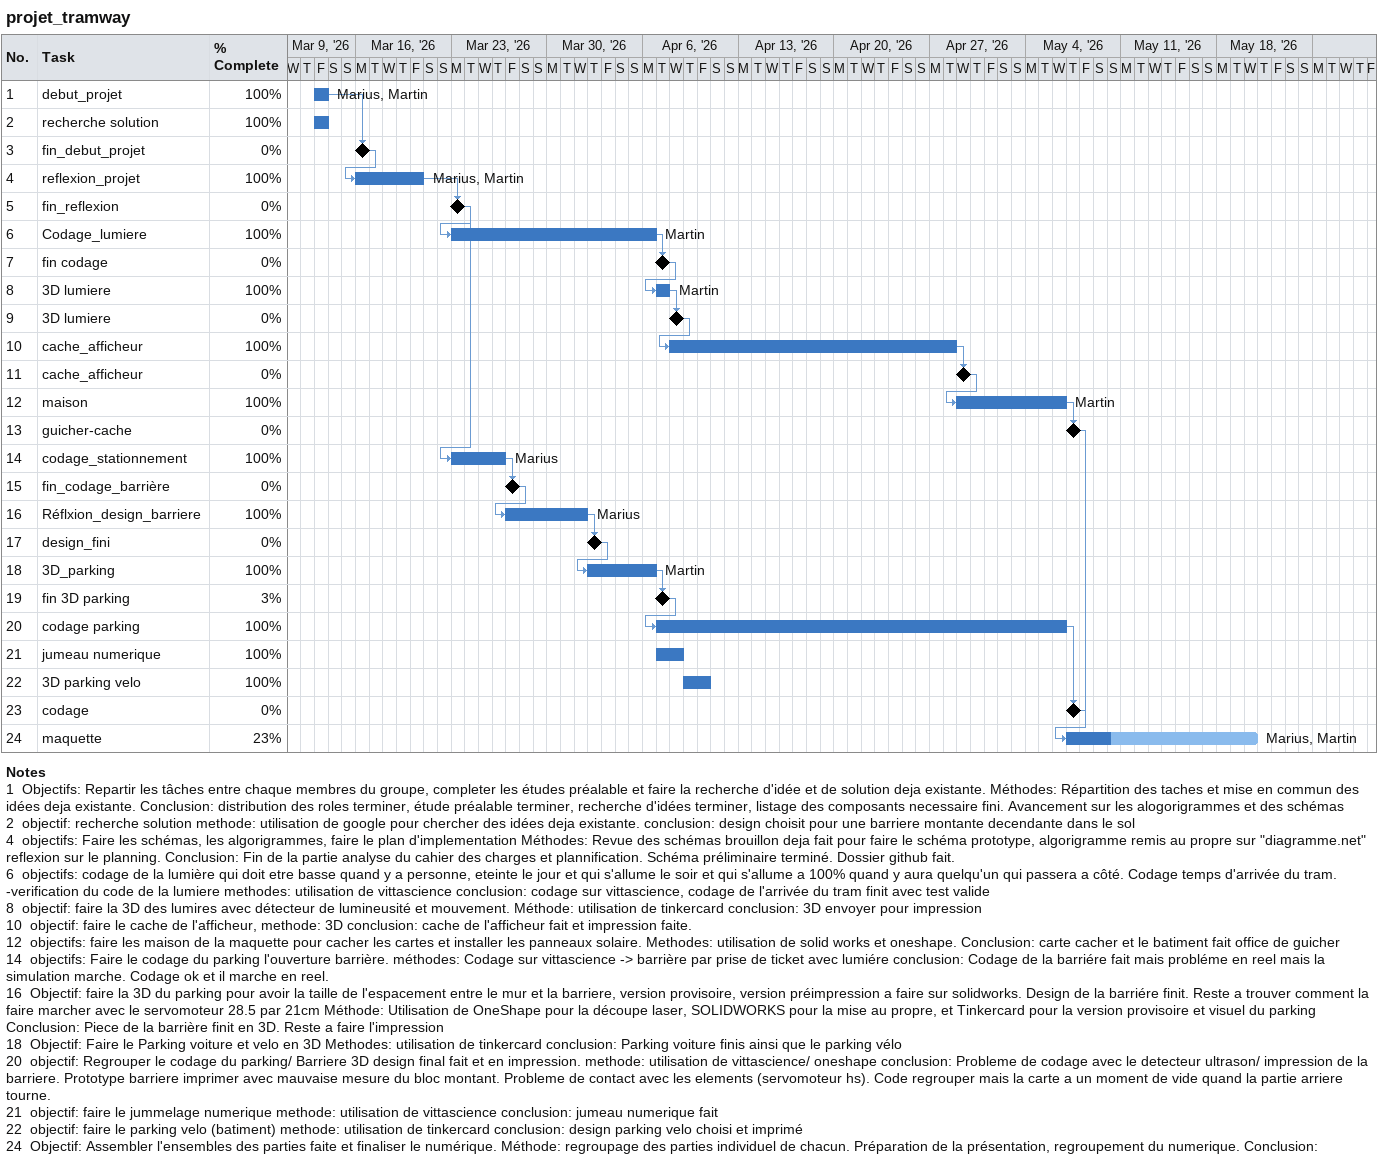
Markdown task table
projet_tramway

| ID | Task | Start | Finish | Predecessors | Resources | % complete |
|---|---|---|---|---|---|---|
| 1 | debut_projet | 2026-03-13 | 2026-03-13 |  | Marius, Martin | 100 |
| 2 | recherche solution | 2026-03-13 | 2026-03-13 |  |  | 100 |
| 3 | fin_debut_projet (milestone) | 2026-03-16 | 2026-03-16 | 1 |  | 0 |
| 4 | reflexion_projet | 2026-03-16 | 2026-03-20 | 3 | Marius, Martin | 100 |
| 5 | fin_reflexion (milestone) | 2026-03-23 | 2026-03-23 | 4 |  | 0 |
| 6 | Codage_lumiere | 2026-03-23 | 2026-04-06 | 5 | Martin | 100 |
| 7 | fin codage (milestone) | 2026-04-07 | 2026-04-07 | 6 |  | 0 |
| 8 | 3D lumiere | 2026-04-07 | 2026-04-07 | 7 | Martin | 100 |
| 9 | 3D lumiere (milestone) | 2026-04-08 | 2026-04-08 | 8 |  | 0 |
| 10 | cache_afficheur | 2026-04-08 | 2026-04-28 | 9 |  | 100 |
| 11 | cache_afficheur (milestone) | 2026-04-29 | 2026-04-29 | 10 |  | 0 |
| 12 | maison | 2026-04-29 | 2026-05-06 | 11 | Martin | 100 |
| 13 | guicher-cache (milestone) | 2026-05-07 | 2026-05-07 | 12 |  | 0 |
| 14 | codage_stationnement | 2026-03-23 | 2026-03-26 | 5 | Marius | 100 |
| 15 | fin_codage_barrière (milestone) | 2026-03-27 | 2026-03-27 | 14 |  | 0 |
| 16 | Réflxion_design_barriere | 2026-03-27 | 2026-04-01 | 15 | Marius | 100 |
| 17 | design_fini (milestone) | 2026-04-02 | 2026-04-02 | 16 |  | 0 |
| 18 | 3D_parking | 2026-04-02 | 2026-04-06 | 17 | Martin | 100 |
| 19 | fin 3D parking (milestone) | 2026-04-07 | 2026-04-07 | 18 |  | 3 |
| 20 | codage parking | 2026-04-07 | 2026-05-06 | 19 |  | 100 |
| 21 | jumeau numerique | 2026-04-07 | 2026-04-08 |  |  | 100 |
| 22 | 3D parking velo | 2026-04-09 | 2026-04-10 |  |  | 100 |
| 23 | codage (milestone) | 2026-05-07 | 2026-05-07 | 20 |  | 0 |
| 24 | maquette | 2026-05-07 | 2026-05-20 | 13, 23 | Marius, Martin | 23 |

Notes
- 1: Objectifs: Repartir les tâches entre chaque membres du groupe, completer les études préalable et faire la recherche d'idée et de solution deja existante. Méthodes: Répartition des taches et mise en commun des idées deja existante. Conclusion: distribution des roles terminer, étude préalable terminer, recherche d'idées terminer, listage des composants necessaire fini. Avancement sur les alogorigrammes et des schémas
- 2: objectif: recherche solution methode: utilisation de google pour chercher des idées deja existante. conclusion: design choisit pour une barriere montante decendante dans le sol
- 4: objectifs: Faire les schémas, les algorigrammes, faire le plan d'implementation Méthodes: Revue des schémas brouillon deja fait pour faire le schéma prototype, algorigramme remis au propre sur "diagramme.net" reflexion sur le planning. Conclusion: Fin de la partie analyse du cahier des charges et plannification. Schéma préliminaire terminé. Dossier github fait.
- 6: objectifs: codage de la lumière qui doit etre basse quand y a personne, eteinte le jour et qui s'allume le soir et qui s'allume a 100% quand y aura quelqu'un qui passera a côté. Codage temps d'arrivée du tram. -verification du code de la lumiere methodes: utilisation de vittascience conclusion: codage sur vittascience, codage de l'arrivée du tram finit avec test valide
- 8: objectif: faire la 3D des lumires avec détecteur de lumineusité et mouvement. Méthode: utilisation de tinkercard conclusion: 3D envoyer pour impression
- 10: objectif: faire le cache de l'afficheur, methode: 3D conclusion: cache de l'afficheur fait et impression faite.
- 12: objectifs: faire les maison de la maquette pour cacher les cartes et installer les panneaux solaire. Methodes: utilisation de solid works et oneshape. Conclusion: carte cacher et le batiment fait office de guicher
- 14: objectifs: Faire le codage du parking l'ouverture barrière. méthodes: Codage sur vittascience -> barrière par prise de ticket avec lumiére conclusion: Codage de la barriére fait mais probléme en reel mais la simulation marche. Codage ok et il marche en reel.
- 16: Objectif: faire la 3D du parking pour avoir la taille de l'espacement entre le mur et la barriere, version provisoire, version préimpression a faire sur solidworks. Design de la barriére finit. Reste a trouver comment la faire marcher avec le servomoteur 28.5 par 21cm Méthode: Utilisation de OneShape pour la découpe laser, SOLIDWORKS pour la mise au propre, et Tinkercard pour la version provisoire et visuel du parking Conclusion: Piece de la barrière finit en 3D. Reste a faire l'impression
- 18: Objectif: Faire le Parking voiture et velo en 3D Methodes: utilisation de tinkercard conclusion: Parking voiture finis ainsi que le parking vélo
- 20: objectif: Regrouper le codage du parking/ Barriere 3D design final fait et en impression. methode: utilisation de vittascience/ oneshape conclusion: Probleme de codage avec le detecteur ultrason/ impression de la barriere. Prototype barriere imprimer avec mauvaise mesure du bloc montant. Probleme de contact avec les elements (servomoteur hs). Code regrouper mais la carte a un moment de vide quand la partie arriere tourne.
- 21: objectif: faire le jummelage numerique methode: utilisation de vittascience conclusion: jumeau numerique fait
- 22: objectif: faire le parking velo (batiment) methode: utilisation de tinkercard conclusion: design parking velo choisi et imprimé
- 24: Objectif: Assembler l'ensembles des parties faite et finaliser le numérique. Méthode: regroupage des parties individuel de chacun. Préparation de la présentation, regroupement du numerique. Conclusion:
